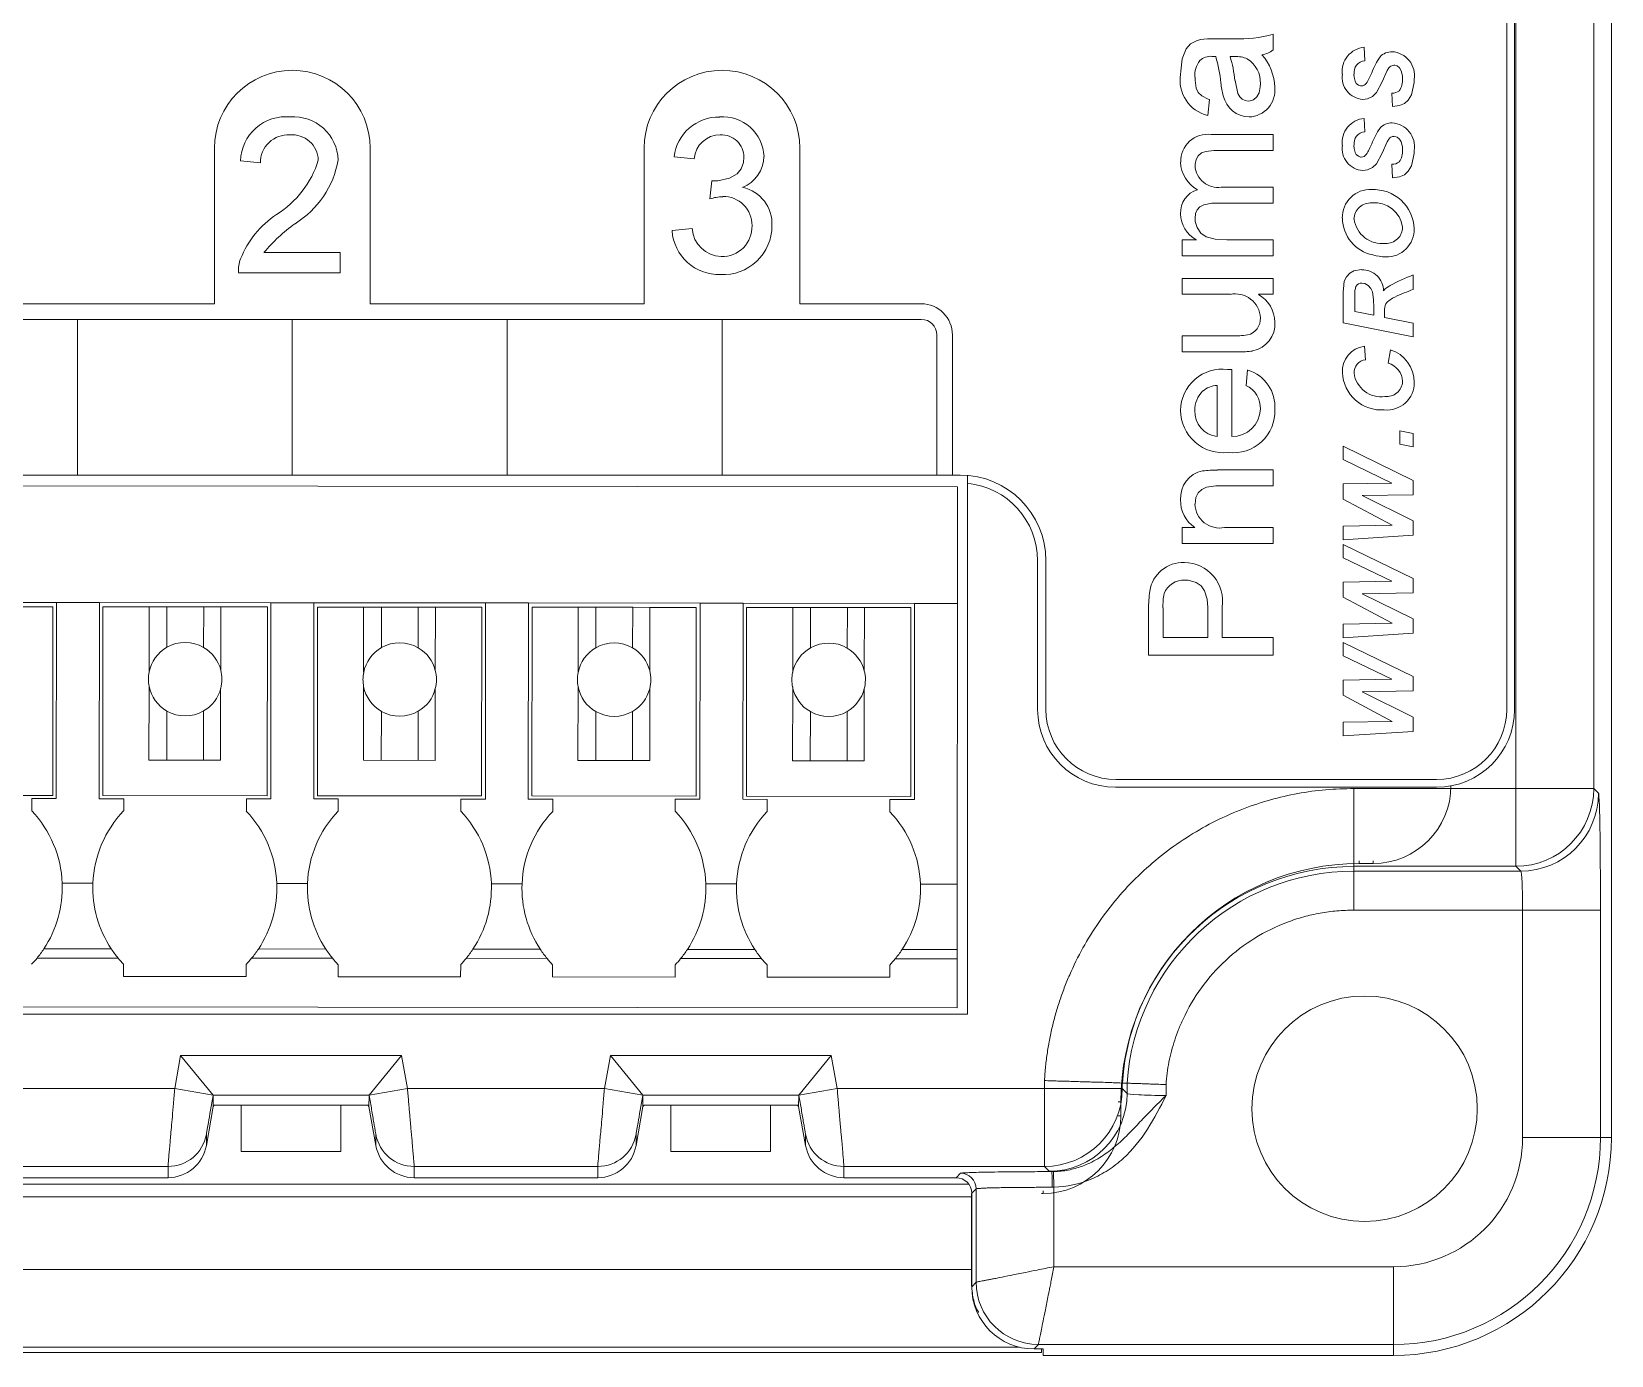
# Model space of a CAD drawing. Header units: inches. Extents: x 0.3 to 10.6, y 0.4 to 8.2.
# Drawn here: x 4.001 to 5.016, y 4.681 to 5.531 of the extents above; entities that cross this region are included whole.
import ezdxf

# ---------------------------------------------------------------- set-up
doc = ezdxf.new("R2010")
doc.units = ezdxf.units.IN
doc.header["$MEASUREMENT"] = 0

msp = doc.modelspace()

# ---------------------------------------------------------------- linework, layer by layer
at = {"color": 7, "linetype": 'Continuous', "lineweight": 15}
for p, q in [((5.016, 4.8206), (5.016, 6.7806)), ((4.9547, 5.0448), (4.9547, 6.5568)), ((5.0047, 5.0448), (5.0047, 6.5568)), ((4.9488, 5.0956), (4.9488, 6.5056)), ((4.9538, 6.506), (4.9538, 5.0956)), ((4.7609, 5.5263), (4.7734, 5.5263)), ((4.7988, 5.5294), (4.7988, 5.5191)), ((4.8573, 5.5209), (4.8577, 5.5122)), ((4.7711, 5.515), (4.7741, 5.515)), ((4.8754, 5.4828), (4.875, 5.4915)), ((4.7578, 5.4873), (4.7568, 5.4771)), ((4.8573, 5.4752), (4.8577, 5.4666)), ((4.7589, 5.4649), (4.7988, 5.4649)), ((4.7988, 5.4649), (4.7988, 5.4546)), ((4.1188, 5.4561), (4.1188, 5.3561)), ((4.2188, 5.3561), (4.2188, 5.4561)), ((4.3948, 5.4561), (4.3948, 5.3561)), ((4.4269, 5.4492), (4.4141, 5.4505)), ((4.4948, 5.3561), (4.4948, 5.4561)), ((4.7988, 5.4546), (4.7627, 5.4546)), ((4.1483, 5.4467), (4.1355, 5.4479)), ((4.8754, 5.4371), (4.875, 5.4458)), ((4.437, 5.4236), (4.4383, 5.4351)), ((4.7655, 5.431), (4.7988, 5.431)), ((4.7988, 5.431), (4.7988, 5.4208)), ((4.7988, 5.4208), (4.7615, 5.4208)), ((4.4128, 5.4031), (4.4256, 5.4044)), ((4.1507, 5.389), (4.1996, 5.389)), ((4.1996, 5.389), (4.1996, 5.3761)), ((4.7404, 5.3972), (4.7495, 5.3972)), ((4.7404, 5.3869), (4.7404, 5.3972)), ((4.769, 5.3972), (4.7988, 5.3972)), ((4.7988, 5.3972), (4.7988, 5.3869)), ((4.7988, 5.3869), (4.7404, 5.3869)), ((4.1996, 5.3761), (4.1342, 5.3761)), ((4.7404, 5.3724), (4.7988, 5.3724)), ((4.7404, 5.3622), (4.7404, 5.3724)), ((4.7988, 5.3724), (4.7988, 5.3622)), ((4.8888, 5.3746), (4.8888, 5.3654)), ((4.7711, 5.3622), (4.7404, 5.3622)), ((4.7988, 5.3622), (4.7893, 5.3622)), ((4.8438, 5.3439), (4.8438, 5.3637)), ((4.8513, 5.3512), (4.8513, 5.3618)), ((4.1188, 5.3561), (3.9428, 5.3561)), ((4.3948, 5.3561), (4.2188, 5.3561)), ((4.5728, 5.3561), (4.4948, 5.3561)), ((4.8634, 5.3488), (4.8513, 5.3512)), ((4.8634, 5.3538), (4.8634, 5.3488)), ((4.8704, 5.3513), (4.8704, 5.3473)), ((4.8704, 5.3473), (4.8888, 5.3436)), ((3.8928, 5.3461), (4.0308, 5.3461)), ((4.0308, 5.2461), (4.0308, 5.3461)), ((4.0308, 5.3461), (4.1688, 5.3461)), ((4.1688, 5.3461), (4.1688, 5.2461)), ((4.1688, 5.3461), (4.3068, 5.3461)), ((4.3068, 5.2461), (4.3068, 5.3461)), ((4.3068, 5.3461), (4.4448, 5.3461)), ((4.4448, 5.3461), (4.4448, 5.2461)), ((4.4448, 5.3461), (4.5728, 5.3461)), ((4.8888, 5.3348), (4.8438, 5.3439)), ((4.8888, 5.3436), (4.8888, 5.3348)), ((4.5828, 5.3361), (4.5828, 5.2461)), ((4.5928, 5.2461), (4.5928, 5.3361)), ((4.7404, 5.3253), (4.7404, 5.3355)), ((4.7404, 5.3355), (4.7722, 5.3355)), ((4.8574, 5.3289), (4.8582, 5.3202)), ((4.7764, 5.3253), (4.7404, 5.3253)), ((4.8727, 5.3179), (4.8741, 5.3266)), ((4.7722, 5.3139), (4.7722, 5.2709)), ((4.7814, 5.3036), (4.7824, 5.3137)), ((4.7629, 5.2709), (4.7629, 5.3037)), ((4.8802, 5.2659), (4.8802, 5.2746)), ((4.8802, 5.2746), (4.8888, 5.2728)), ((4.8888, 5.2728), (4.8888, 5.2642)), ((4.8438, 5.2646), (4.8888, 5.2427)), ((4.8438, 5.256), (4.8438, 5.2646)), ((4.8888, 5.2642), (4.8802, 5.2659)), ((3.8928, 5.2461), (4.0308, 5.2461)), ((4.0308, 5.2461), (4.1688, 5.2461)), ((4.1688, 5.2461), (4.3068, 5.2461)), ((4.3068, 5.2461), (4.4448, 5.2461)), ((4.4448, 5.2461), (4.5828, 5.2461)), ((4.5928, 5.2461), (4.5828, 5.2461)), ((4.5928, 5.2461), (4.5978, 5.2461)), ((4.6025, 5.2459), (4.6025, 5.2409)), ((4.7631, 5.2494), (4.7988, 5.2494)), ((4.7988, 5.2494), (4.7988, 5.2391)), ((4.875, 5.241), (4.8438, 5.256)), ((3.4662, 5.2396), (4.5961, 5.2385)), ((4.5961, 5.2385), (4.5961, 5.1637)), ((4.6025, 5.2409), (4.6025, 4.8999)), ((4.7988, 5.2391), (4.7639, 5.2391)), ((4.8438, 5.2404), (4.875, 5.241)), ((4.8438, 5.2307), (4.8438, 5.2404)), ((4.8888, 5.2427), (4.8888, 5.2335)), ((4.8753, 5.2139), (4.8438, 5.2307)), ((4.8888, 5.2335), (4.8559, 5.2329)), ((4.8559, 5.2329), (4.8888, 5.2167)), ((4.8888, 5.2167), (4.8888, 5.2075)), ((4.7404, 5.2124), (4.7485, 5.2124)), ((4.7404, 5.2022), (4.7404, 5.2124)), ((4.7675, 5.2124), (4.7988, 5.2124)), ((4.7988, 5.2124), (4.7988, 5.2022)), ((4.8438, 5.2133), (4.8753, 5.2139)), ((4.8438, 5.2046), (4.8438, 5.2133)), ((4.8888, 5.2075), (4.8438, 5.2046)), ((4.7988, 5.2022), (4.7404, 5.2022)), ((4.8438, 5.2016), (4.8888, 5.1797)), ((4.8438, 5.193), (4.8438, 5.2016)), ((4.6475, 5.0956), (4.6475, 5.1911)), ((4.6528, 5.1911), (4.6528, 5.0956)), ((4.875, 5.178), (4.8438, 5.193)), ((4.8438, 5.1774), (4.875, 5.178)), ((4.8438, 5.1677), (4.8438, 5.1774)), ((4.8888, 5.1797), (4.8888, 5.1705)), ((4.8753, 5.1509), (4.8438, 5.1677)), ((4.8888, 5.1705), (4.8559, 5.1699)), ((4.8559, 5.1699), (4.8888, 5.1537)), ((4.0173, 5.1642), (3.9071, 5.1644)), ((4.015, 5.1615), (3.9851, 5.1615)), ((4.0149, 5.0402), (4.015, 5.1615)), ((4.0172, 5.0383), (4.0173, 5.1642)), ((4.0449, 5.1642), (4.0173, 5.1642)), ((4.0449, 5.1642), (4.0448, 5.0382)), ((4.1551, 5.1641), (4.0449, 5.1642)), ((4.0472, 5.1615), (4.0471, 5.0402)), ((4.0768, 5.1614), (4.0472, 5.1615)), ((4.0768, 5.1195), (4.0768, 5.1614)), ((4.0882, 5.1614), (4.0768, 5.1614)), ((4.0882, 5.1355), (4.0882, 5.1614)), ((4.1119, 5.1614), (4.0882, 5.1614)), ((4.1118, 5.1354), (4.1119, 5.1614)), ((4.1229, 5.1614), (4.1119, 5.1614)), ((4.1229, 5.1614), (4.1229, 5.1208)), ((4.1528, 5.1614), (4.1229, 5.1614)), ((4.1526, 5.0401), (4.1528, 5.1614)), ((4.155, 5.0381), (4.1551, 5.1641)), ((4.1827, 5.1641), (4.1551, 5.1641)), ((4.1827, 5.1641), (4.1826, 5.0381)), ((4.2929, 5.164), (4.1827, 5.1641)), ((4.185, 5.1613), (4.1849, 5.0401)), ((4.2146, 5.1613), (4.185, 5.1613)), ((4.2146, 5.1194), (4.2146, 5.1613)), ((4.226, 5.1613), (4.2146, 5.1613)), ((4.226, 5.1353), (4.226, 5.1613)), ((4.2497, 5.1613), (4.226, 5.1613)), ((4.2496, 5.1352), (4.2497, 5.1613)), ((4.2607, 5.1613), (4.2497, 5.1613)), ((4.2607, 5.1613), (4.2606, 5.1207)), ((4.2906, 5.1612), (4.2607, 5.1613)), ((4.2904, 5.04), (4.2906, 5.1612)), ((4.2928, 5.038), (4.2929, 5.164)), ((4.3205, 5.164), (4.2929, 5.164)), ((4.3205, 5.164), (4.3204, 5.038)), ((4.4307, 5.1639), (4.3205, 5.164)), ((4.3228, 5.1612), (4.3227, 5.04)), ((4.3524, 5.1612), (4.3228, 5.1612)), ((4.3524, 5.1193), (4.3524, 5.1612)), ((4.3638, 5.1612), (4.3524, 5.1612)), ((4.3638, 5.1352), (4.3638, 5.1612)), ((4.3875, 5.1612), (4.3638, 5.1612)), ((4.3874, 5.1351), (4.3875, 5.1612)), ((4.3985, 5.1611), (4.3875, 5.1612)), ((4.3985, 5.1611), (4.3984, 5.1205)), ((4.4283, 5.1611), (4.3985, 5.1611)), ((4.4282, 5.0399), (4.4283, 5.1611)), ((4.4306, 5.0379), (4.4307, 5.1639)), ((4.4583, 5.1638), (4.4307, 5.1639)), ((4.4583, 5.1638), (4.4582, 5.0379)), ((4.5685, 5.1637), (4.4583, 5.1638)), ((4.4606, 5.1611), (4.4605, 5.0398)), ((4.4902, 5.1611), (4.4606, 5.1611)), ((4.4902, 5.1192), (4.4902, 5.1611)), ((4.5016, 5.161), (4.4902, 5.1611)), ((4.5016, 5.1351), (4.5016, 5.161)), ((4.5253, 5.161), (4.5016, 5.161)), ((4.5252, 5.135), (4.5253, 5.161)), ((4.5363, 5.161), (4.5253, 5.161)), ((4.5363, 5.161), (4.5362, 5.1204)), ((4.5661, 5.161), (4.5363, 5.161)), ((4.566, 5.0397), (4.5661, 5.161)), ((4.5685, 5.1637), (4.5684, 5.0378)), ((4.5961, 5.1637), (4.5685, 5.1637)), ((4.5961, 5.1637), (4.5959, 4.9833)), ((4.7188, 5.1304), (4.7188, 5.1598)), ((4.7281, 5.1417), (4.7281, 5.1608)), ((4.7568, 5.161), (4.7568, 5.1417)), ((4.766, 5.1613), (4.766, 5.1417)), ((4.8438, 5.1503), (4.8753, 5.1509)), ((4.8438, 5.1416), (4.8438, 5.1503)), ((4.8888, 5.1445), (4.8438, 5.1416)), ((4.8888, 5.1537), (4.8888, 5.1445)), ((4.7568, 5.1417), (4.7281, 5.1417)), ((4.7988, 5.1417), (4.766, 5.1417)), ((4.7988, 5.1304), (4.7988, 5.1417)), ((4.8438, 5.1386), (4.8888, 5.1167)), ((4.8438, 5.13), (4.8438, 5.1386)), ((4.7988, 5.1304), (4.7188, 5.1304)), ((4.875, 5.115), (4.8438, 5.13)), ((4.8438, 5.1144), (4.875, 5.115)), ((4.8438, 5.1047), (4.8438, 5.1144)), ((4.8888, 5.1167), (4.8888, 5.1075)), ((4.0767, 5.063), (4.0768, 5.1104)), ((4.1228, 5.1091), (4.1228, 5.063)), ((4.2145, 5.0629), (4.2146, 5.1103)), ((4.2606, 5.109), (4.2606, 5.0628)), ((4.3523, 5.0628), (4.3524, 5.1102)), ((4.3984, 5.1088), (4.3984, 5.0627)), ((4.4901, 5.0626), (4.4902, 5.11)), ((4.5362, 5.1087), (4.5362, 5.0626)), ((4.8753, 5.0879), (4.8438, 5.1047)), ((4.8888, 5.1075), (4.8559, 5.1069)), ((4.8559, 5.1069), (4.8888, 5.0907)), ((4.0882, 5.063), (4.0882, 5.0945)), ((4.1118, 5.0945), (4.1118, 5.063)), ((4.2259, 5.0629), (4.226, 5.0944)), ((4.2496, 5.0944), (4.2496, 5.0629)), ((4.3637, 5.0627), (4.3638, 5.0942)), ((4.3874, 5.0943), (4.3874, 5.0627)), ((4.5015, 5.0626), (4.5016, 5.0941)), ((4.5252, 5.0941), (4.5252, 5.0626)), ((4.8438, 5.0873), (4.8753, 5.0879)), ((4.8438, 5.0786), (4.8438, 5.0873)), ((4.8888, 5.0907), (4.8888, 5.0815)), ((4.8888, 5.0815), (4.8438, 5.0786)), ((4.1228, 5.063), (4.0767, 5.063)), ((4.2606, 5.0628), (4.2145, 5.0629)), ((4.3984, 5.0627), (4.3523, 5.0628)), ((4.5362, 5.0626), (4.4901, 5.0626)), ((4.9038, 5.0456), (4.6975, 5.0456)), ((4.6978, 5.0506), (4.9038, 5.0506)), ((4.8507, 5.0448), (4.9547, 5.0448)), ((4.8507, 5.0448), (4.8507, 4.9948)), ((4.9547, 4.9948), (4.9547, 5.0448)), ((4.9547, 5.0448), (5.0047, 5.0448)), ((5.0047, 5.0448), (5.0078, 5.0417)), ((3.9093, 5.0403), (4.0149, 5.0402)), ((4.0015, 5.0383), (4.0015, 5.0304)), ((4.0172, 5.0383), (4.0015, 5.0383)), ((4.0605, 5.0382), (4.0448, 5.0382)), ((4.0471, 5.0402), (4.1526, 5.0401)), ((4.0605, 5.0382), (4.0605, 5.0304)), ((4.1393, 5.0382), (4.1393, 5.0303)), ((4.155, 5.0381), (4.1393, 5.0382)), ((4.1983, 5.0381), (4.1826, 5.0381)), ((4.1849, 5.0401), (4.2904, 5.04)), ((4.1983, 5.0381), (4.1983, 5.0302)), ((4.2771, 5.038), (4.277, 5.0302)), ((4.2928, 5.038), (4.2771, 5.038)), ((4.3361, 5.038), (4.3204, 5.038)), ((4.3227, 5.04), (4.4282, 5.0399)), ((4.3361, 5.038), (4.3361, 5.0301)), ((4.4148, 5.0379), (4.4148, 5.03)), ((4.4306, 5.0379), (4.4148, 5.0379)), ((4.4739, 5.0378), (4.4582, 5.0379)), ((4.4605, 5.0398), (4.566, 5.0397)), ((4.4739, 5.0378), (4.4739, 5.03)), ((4.5526, 5.0299), (4.5526, 5.0378)), ((4.5526, 5.0378), (4.5684, 5.0378)), ((4.8507, 4.9948), (4.9547, 4.9948)), ((4.8507, 4.9948), (4.8507, 4.9917)), ((4.854, 4.9984), (4.854, 4.9966)), ((4.854, 4.9966), (4.863, 4.9966)), ((4.863, 4.9984), (4.863, 4.9966)), ((4.9578, 4.9917), (4.9547, 4.9948)), ((4.0408, 4.9839), (4.021, 4.9839)), ((4.1786, 4.9837), (4.1588, 4.9838)), ((4.3164, 4.9836), (4.2966, 4.9836)), ((4.4542, 4.9835), (4.4344, 4.9835)), ((4.5959, 4.9833), (4.5722, 4.9834)), ((4.5959, 4.9833), (4.5959, 4.9413)), ((4.8507, 4.9917), (4.9578, 4.9917)), ((4.8507, 4.9667), (4.8507, 4.9917)), ((4.959, 4.9667), (4.8507, 4.9667)), ((5.009, 4.9667), (4.959, 4.9667)), ((4.959, 4.9667), (4.959, 4.8206)), ((5.009, 4.9667), (5.009, 4.8206)), ((4.0526, 4.9418), (4.0092, 4.9418)), ((4.1904, 4.9416), (4.147, 4.9417)), ((4.3282, 4.9415), (4.2848, 4.9415)), ((4.0569, 4.9359), (4.0049, 4.9359)), ((4.0604, 4.9319), (4.0604, 4.9241)), ((4.1392, 4.924), (4.1392, 4.9319)), ((4.1947, 4.9357), (4.1426, 4.9358)), ((4.1982, 4.9318), (4.1982, 4.9239)), ((4.2769, 4.9239), (4.277, 4.9317)), ((4.3325, 4.9356), (4.2804, 4.9357)), ((4.336, 4.9317), (4.336, 4.9238)), ((4.4147, 4.9237), (4.4148, 4.9316)), ((4.4703, 4.9355), (4.4182, 4.9355)), ((4.466, 4.9414), (4.4226, 4.9414)), ((4.4738, 4.9315), (4.4738, 4.9237)), ((4.5525, 4.9236), (4.5525, 4.9315)), ((4.556, 4.9354), (4.5959, 4.9354)), ((4.5604, 4.9413), (4.5959, 4.9413)), ((4.5958, 4.9039), (4.5959, 4.9354)), ((4.5959, 4.9413), (4.5959, 4.9354)), ((4.1392, 4.924), (4.0604, 4.9241)), ((4.2769, 4.9239), (4.1982, 4.9239)), ((4.4147, 4.9237), (4.336, 4.9238)), ((4.5525, 4.9236), (4.4738, 4.9237)), ((3.4659, 4.9049), (4.5958, 4.9039)), ((4.6025, 4.8999), (3.4595, 4.8999)), ((4.0933, 4.852), (4.0971, 4.8733)), ((4.0971, 4.8733), (4.239, 4.8733)), ((4.0971, 4.8733), (4.1179, 4.8477)), ((4.239, 4.8733), (4.2181, 4.8477)), ((4.239, 4.8733), (4.2428, 4.852)), ((4.3693, 4.852), (4.3731, 4.8733)), ((4.3731, 4.8733), (4.515, 4.8733)), ((4.3731, 4.8733), (4.3939, 4.8477)), ((4.515, 4.8733), (4.4941, 4.8477)), ((4.515, 4.8733), (4.5188, 4.852)), ((3.9668, 4.852), (4.0933, 4.852)), ((4.1179, 4.8477), (4.0933, 4.852)), ((4.2181, 4.8477), (4.2428, 4.852)), ((4.2428, 4.852), (4.3693, 4.852)), ((4.3939, 4.8477), (4.3693, 4.852)), ((4.4941, 4.8477), (4.5188, 4.852)), ((4.5188, 4.852), (4.6519, 4.852)), ((4.6519, 4.8572), (4.6519, 4.852)), ((4.6519, 4.852), (4.7019, 4.852)), ((4.6519, 4.802), (4.6519, 4.852)), ((4.7019, 4.852), (4.7019, 4.8556)), ((4.705, 4.8555), (4.7019, 4.8556)), ((4.7019, 4.852), (4.705, 4.8489)), ((4.705, 4.8489), (4.705, 4.8555)), ((4.73, 4.8476), (4.73, 4.8546)), ((4.1136, 4.8155), (4.118, 4.8406)), ((4.1179, 4.8477), (4.2181, 4.8477)), ((4.1179, 4.8477), (4.118, 4.8406)), ((4.118, 4.8483), (4.118, 4.8483)), ((4.118, 4.8406), (4.1187, 4.8413)), ((4.1187, 4.8413), (4.2173, 4.8413)), ((4.136, 4.8413), (4.136, 4.8116)), ((4.2, 4.8116), (4.2, 4.8413)), ((4.2173, 4.8413), (4.218, 4.8406)), ((4.218, 4.8483), (4.218, 4.8483)), ((4.218, 4.8406), (4.2181, 4.8477)), ((4.218, 4.8406), (4.2225, 4.8155)), ((4.3896, 4.8155), (4.394, 4.8406)), ((4.3939, 4.8477), (4.4941, 4.8477)), ((4.3939, 4.8477), (4.394, 4.8406)), ((4.394, 4.8483), (4.394, 4.8483)), ((4.394, 4.8406), (4.3947, 4.8413)), ((4.3947, 4.8413), (4.4933, 4.8413)), ((4.412, 4.8413), (4.412, 4.8116)), ((4.476, 4.8116), (4.476, 4.8413)), ((4.4933, 4.8413), (4.494, 4.8406)), ((4.494, 4.8483), (4.494, 4.8483)), ((4.494, 4.8406), (4.4941, 4.8477)), ((4.494, 4.8406), (4.4985, 4.8155)), ((4.701, 4.8436), (4.6993, 4.8436)), ((4.701, 4.8346), (4.701, 4.8436)), ((4.701, 4.8346), (4.6993, 4.8346)), ((4.1136, 4.8227), (4.1136, 4.8155)), ((4.2225, 4.8227), (4.2225, 4.8155)), ((4.3896, 4.8227), (4.3896, 4.8155)), ((4.4985, 4.8227), (4.4985, 4.8155)), ((4.959, 4.8206), (5.009, 4.8206)), ((5.009, 4.8206), (5.016, 4.8206)), ((4.136, 4.8116), (4.2, 4.8116)), ((4.412, 4.8116), (4.476, 4.8116)), ((3.9711, 4.802), (4.089, 4.802)), ((4.089, 4.7948), (4.089, 4.802)), ((4.2471, 4.802), (4.365, 4.802)), ((4.2471, 4.802), (4.2471, 4.7948)), ((4.365, 4.7948), (4.365, 4.802)), ((4.5231, 4.802), (4.6519, 4.802)), ((4.5231, 4.802), (4.5231, 4.7948)), ((4.655, 4.7989), (4.6519, 4.802)), ((3.4587, 4.7906), (4.6033, 4.7906)), ((4.089, 4.7948), (3.9711, 4.7948)), ((4.365, 4.7948), (4.2471, 4.7948)), ((4.5952, 4.7948), (4.5231, 4.7948)), ((4.5952, 4.7948), (4.598, 4.7976)), ((4.6578, 4.7987), (4.658, 4.7887)), ((3.457, 4.7826), (4.605, 4.7826)), ((4.605, 4.7846), (4.605, 4.7268)), ((4.605, 4.7846), (4.6052, 4.7846)), ((4.608, 4.7876), (4.6052, 4.7848)), ((4.6052, 4.7848), (4.6052, 4.7248)), ((4.608, 4.7876), (4.608, 4.7276)), ((4.65, 4.7846), (4.651, 4.7846)), ((4.651, 4.7864), (4.651, 4.7846)), ((4.658, 4.7376), (4.658, 4.7887)), ((4.605, 4.7359), (3.457, 4.7359)), ((4.876, 4.7376), (4.658, 4.7376)), ((4.876, 4.7376), (4.876, 4.6876)), ((4.605, 4.7268), (4.605, 4.7268)), ((4.608, 4.7276), (4.6052, 4.7248)), ((4.65, 4.6826), (3.412, 4.6826)), ((4.6359, 4.6859), (3.4262, 4.6859)), ((4.648, 4.6876), (4.6452, 4.6848)), ((4.651, 4.6848), (4.6452, 4.6848)), ((4.876, 4.6876), (4.648, 4.6876)), ((4.65, 4.6826), (4.65, 4.6848)), ((4.651, 4.6848), (4.651, 4.6806)), ((4.651, 4.6806), (4.876, 4.6806)), ((4.876, 4.6876), (4.876, 4.6806))]:
    msp.add_line(p, q, dxfattribs=at)
at = {"color": 7, "linetype": 'Continuous', "lineweight": 15, "flags": 128}
for points in [[(4.7393, 5.5035), (4.7394, 5.5055), (4.7404, 5.5135), (4.743, 5.5198), (4.7458, 5.523), (4.7496, 5.525), (4.7522, 5.5258)], [(4.7486, 5.5017), (4.7486, 5.4997), (4.7494, 5.4946), (4.7507, 5.4918), (4.7529, 5.4896), (4.757, 5.4876), (4.7578, 5.4873)], [(4.7827, 5.4863), (4.7808, 5.4866), (4.7789, 5.4875), (4.7773, 5.4891), (4.776, 5.4912), (4.7743, 5.4996)], [(4.8507, 5.5036), (4.8508, 5.5016), (4.8514, 5.4991), (4.8522, 5.4976), (4.8535, 5.4966), (4.8549, 5.4961), (4.8554, 5.4961)], [(4.873, 5.5076), (4.872, 5.5059), (4.8687, 5.4986), (4.8652, 5.4918), (4.8627, 5.4893), (4.8594, 5.4878), (4.8564, 5.4874)], [(4.8894, 5.5003), (4.8893, 5.4983), (4.8876, 5.4904), (4.8856, 5.487), (4.8831, 5.4847), (4.88, 5.4834), (4.8754, 5.4828)], [(4.8819, 5.5006), (4.8818, 5.5026), (4.8811, 5.5058), (4.88, 5.5076), (4.8784, 5.5089), (4.877, 5.5093), (4.8764, 5.5094)], [(4.7906, 5.4975), (4.7905, 5.4955), (4.7897, 5.4916), (4.7883, 5.489), (4.7861, 5.4871), (4.7841, 5.4864), (4.7827, 5.4863)], [(4.873, 5.4619), (4.872, 5.4602), (4.8687, 5.4529), (4.8652, 5.4461), (4.8627, 5.4436), (4.8594, 5.4421), (4.8564, 5.4417)], [(4.8819, 5.4549), (4.8818, 5.4569), (4.8811, 5.4601), (4.88, 5.4619), (4.8784, 5.4632), (4.877, 5.4636), (4.8764, 5.4637)], [(4.4402, 5.435), (4.4422, 5.4351), (4.4496, 5.4368), (4.4545, 5.4397), (4.4572, 5.4429), (4.4586, 5.4468), (4.4589, 5.4503)], [(4.7627, 5.4546), (4.7607, 5.4546), (4.7555, 5.454), (4.7528, 5.453), (4.7507, 5.4511), (4.7493, 5.4488), (4.7486, 5.4458), (4.7486, 5.4447)], [(4.8507, 5.4579), (4.8508, 5.4559), (4.8514, 5.4534), (4.8522, 5.452), (4.8535, 5.4509), (4.8549, 5.4504), (4.8554, 5.4504)], [(4.8894, 5.4547), (4.8893, 5.4527), (4.8876, 5.4447), (4.8856, 5.4413), (4.8831, 5.439), (4.88, 5.4377), (4.8754, 5.4371)], [(4.7615, 5.4208), (4.7595, 5.4207), (4.7543, 5.4197), (4.7518, 5.4185), (4.7499, 5.4164), (4.7489, 5.4142), (4.7486, 5.4109)], [(4.7486, 5.4109), (4.7487, 5.4089), (4.7499, 5.4051), (4.7524, 5.4015), (4.7558, 5.3992), (4.7615, 5.3977), (4.769, 5.3972)], [(4.8438, 5.3637), (4.8439, 5.3657), (4.8445, 5.3706), (4.8458, 5.3735), (4.848, 5.3758), (4.8507, 5.3772), (4.8556, 5.3781)], [(4.8557, 5.3694), (4.8577, 5.3691), (4.8599, 5.3679), (4.8616, 5.366), (4.8626, 5.3637), (4.8633, 5.3589), (4.8634, 5.3538)], [(4.7639, 5.2391), (4.7619, 5.2391), (4.7559, 5.2383), (4.7529, 5.2369), (4.7506, 5.2346), (4.7492, 5.2316), (4.7486, 5.2274)], [(4.7421, 5.1786), (4.7441, 5.1785), (4.7493, 5.1772), (4.7525, 5.175), (4.7548, 5.1718), (4.7564, 5.1664), (4.7568, 5.161)]]:
    msp.add_lwpolyline(points, dxfattribs=at)
at = {"color": 7, "linetype": 'Continuous', "lineweight": 15}
msp.add_circle((4.8575, 4.8391), 0.0724, dxfattribs=at)
for centre, radius, start, end in [((4.7595, 5.474), 0.0523, 88.4292, 98.0581), ((4.7773, 5.6007), 0.0745, 267.0329, 286.7895), ((4.8588, 5.5053), 0.0157, 95.8194, 186.0042), ((4.7639, 5.503), 0.0154, 142.752, 184.8798), ((4.7586, 5.5047), 0.0104, 85.1197, 132.1006), ((4.7643, 5.6929), 0.1779, 268.462, 269.2311), ((4.6655, 5.487), 0.1004, 6.3313, 16.1841), ((4.6895, 5.4901), 0.0853, 6.376, 16.9752), ((4.7748, 5.4965), 0.0185, 66.4945, 92.2389), ((4.7729, 5.4983), 0.0177, 357.2992, 58.2939), ((4.7892, 5.5316), 0.0157, 278.8388, 307.5584), ((4.7671, 5.4944), 0.0327, 1.4286, 41.505), ((4.8583, 5.5047), 0.0076, 94.5284, 188.2102), ((4.9077, 5.4871), 0.0488, 145.551, 159.1155), ((4.8749, 5.5079), 0.0101, 88.2267, 137.399), ((4.8741, 5.5026), 0.0155, 351.7755, 85.7932), ((4.1688, 5.4561), 0.05, 0, 180), ((4.4448, 5.4561), 0.05, 0, 180), ((4.7623, 5.4997), 0.0233, 170.5117, 256.1939), ((4.8573, 5.5016), 0.0142, 171.7874, 266.1433), ((4.8309, 5.516), 0.0332, 326.5302, 339.8607), ((4.8764, 5.5051), 0.00423, 90.793, 143.9234), ((4.8708, 5.4995), 0.0111, 324.1305, 5.7713), ((4.8273, 5.5046), 0.0624, 185.9875, 193.8544), ((4.7836, 5.4933), 0.0172, 192.201, 269.1419), ((4.7826, 5.4934), 0.0173, 272.3815, 5.9983), ((4.8554, 5.5001), 0.00402, 270.2419, 322.0997), ((4.8755, 5.4986), 0.00713, 265.9177, 307.6754), ((4.1648, 5.447), 0.0293, 84.6033, 178.0922), ((4.1696, 5.4475), 0.0287, 2.1174, 94.0898), ((4.4427, 5.4473), 0.0288, 88.7796, 173.7032), ((4.4451, 5.4496), 0.0267, 2.5201, 93.908), ((4.8588, 5.4596), 0.0157, 95.8194, 186.0042), ((4.8749, 5.4622), 0.0101, 88.2267, 137.399), ((4.8741, 5.4569), 0.0155, 351.7755, 85.7932), ((4.1661, 5.4468), 0.0178, 86.3054, 180.5849), ((4.1686, 5.4478), 0.0169, 2.1033, 94.6922), ((4.4435, 5.448), 0.0166, 89.1778, 175.6947), ((4.4445, 5.4502), 0.0144, 0.2477, 93.3273), ((4.7568, 5.4476), 0.0174, 83.0292, 181.359), ((4.8583, 5.459), 0.0076, 94.5284, 188.2102), ((4.9077, 5.4414), 0.0488, 145.551, 159.1155), ((4.8764, 5.4594), 0.00423, 90.793, 143.9234), ((4.4499, 5.4511), 0.0218, 291.9934, 358.9601), ((4.8573, 5.4559), 0.0142, 171.7874, 266.1433), ((4.8554, 5.4544), 0.00402, 270.2419, 322.0997), ((4.8309, 5.4703), 0.0332, 326.5302, 339.8607), ((4.8708, 5.4538), 0.0111, 324.1305, 5.7713), ((4.1259, 5.4665), 0.0623, 301.6621, 343.0863), ((4.1381, 5.4594), 0.0612, 302.069, 349.7925), ((4.7603, 5.4478), 0.021, 181.824, 241.1189), ((4.7632, 5.4455), 0.0146, 183.0996, 279.0529), ((4.8755, 5.4529), 0.00713, 265.9177, 307.6754), ((4.4409, 5.4563), 0.0213, 263.1675, 268.1303), ((4.4529, 5.4075), 0.024, 356.9959, 77.5587), ((4.7547, 5.4147), 0.0154, 107.0239, 183.1508), ((4.8612, 5.4116), 0.018, 87.376, 181.5126), ((4.8633, 5.4034), 0.0261, 2.1276, 92.848), ((4.4462, 5.3933), 0.0316, 91.6977, 106.9575), ((4.4458, 5.4067), 0.0183, 358.8532, 91.5769), ((4.8613, 5.4103), 0.0106, 85.5762, 179.0073), ((4.864, 5.4029), 0.0181, 7.9461, 95.9288), ((4.1927, 5.3624), 0.0614, 123.675, 158.3894), ((4.7584, 5.4141), 0.0191, 180.5287, 242.0274), ((4.8677, 5.4114), 0.0244, 180.6204, 258.4177), ((4.8687, 5.4129), 0.0181, 187.5448, 277.1554), ((4.2346, 5.3189), 0.1094, 125.8581, 140.1427), ((4.4428, 5.405), 0.0301, 183.6319, 271.9751), ((4.4451, 5.406), 0.0196, 184.7366, 267.765), ((4.4454, 5.4063), 0.0315, 267.2885, 359.8232), ((4.4448, 5.4057), 0.0193, 268.7446, 1.8923), ((4.8714, 5.4054), 0.0105, 267.5255, 0.1086), ((4.8716, 5.404), 0.0178, 268.4066, 1.225), ((4.1596, 5.3769), 0.0254, 161.2065, 181.631), ((4.8559, 5.3642), 0.0138, 0.877, 91.0613), ((4.8714, 5.4181), 0.0318, 254.3402, 269.5383), ((4.8556, 5.3654), 0.00403, 87.6582, 151.044), ((4.8829, 5.352), 0.0182, 119.8253, 136.771), ((4.9265, 5.2728), 0.1086, 110.3018, 118.9716), ((4.7745, 5.3464), 0.0161, 2.7055, 102.2436), ((4.7792, 5.3441), 0.0207, 0.7462, 60.7701), ((4.8657, 5.3627), 0.0145, 161.2644, 183.4727), ((4.8828, 5.3465), 0.0151, 112.4328, 140.044), ((4.9372, 5.2336), 0.1404, 110.1567, 115.3693), ((4.5728, 5.3361), 0.02, 0, 90), ((4.8805, 5.352), 0.0102, 155.6847, 183.6681), ((4.5728, 5.3361), 0.01, 0, 90), ((4.7799, 5.3465), 0.0107, 283.5102, 3.3369), ((4.7823, 5.3431), 0.0176, 280.8837, 4.137), ((4.7732, 5.4062), 0.0707, 269.1398, 277.4777), ((4.8595, 5.3127), 0.0163, 97.5052, 183.4908), ((4.7778, 5.3761), 0.0509, 268.3898, 278.7878), ((4.8591, 5.3119), 0.00834, 95.6895, 182.8349), ((4.8693, 5.3058), 0.0126, 1.8959, 74.5157), ((4.8673, 5.3056), 0.0221, 359.8873, 72.2258), ((4.7662, 5.2873), 0.0269, 82.9623, 179.1853), ((4.767, 5.1032), 0.2107, 88.5947, 89.3093), ((4.7754, 5.2901), 0.0245, 355.4716, 73.3615), ((4.8684, 5.3131), 0.0252, 183.0084, 274.0061), ((4.8681, 5.3139), 0.0175, 187.8533, 277.8644), ((4.7653, 5.2881), 0.0168, 135.0188, 181.6352), ((4.7636, 5.2881), 0.0156, 92.6684, 130.7669), ((4.7747, 5.2892), 0.0159, 357.1085, 65.2963), ((4.872, 5.3053), 0.0174, 264.0154, 0.9397), ((4.8717, 5.3067), 0.0102, 263.1767, 357.0279), ((4.7668, 5.2879), 0.0275, 180.5308, 276.8652), ((4.7644, 5.2867), 0.0159, 176.6985, 264.6306), ((4.7732, 5.2871), 0.0267, 263.2808, 2.3324), ((4.7726, 5.2889), 0.018, 268.5474, 358.2845), ((4.5978, 5.1911), 0.055, 0, 90), ((4.7568, 5.2316), 0.0175, 100.9116, 184.5937), ((4.7616, 5.1888), 0.0605, 88.6116, 97.7056), ((4.5975, 5.1911), 0.05, 0, 84.2608), ((4.7598, 5.2296), 0.0205, 178.0771, 236.4879), ((4.7644, 5.228), 0.0159, 182.3241, 281.0106), ((4.7408, 5.1684), 0.0215, 87.3324, 171.3632), ((4.7417, 5.1653), 0.0246, 350.6369, 89.784), ((4.7412, 5.1654), 0.0132, 85.7194, 159.7719), ((4.8008, 5.1605), 0.082, 172.2088, 180.5229), ((4.7759, 5.1617), 0.0479, 170.0831, 181.1652), ((4.1, 5.115), 0.0236, 119.8015, 168.7996), ((4.1, 5.115), 0.0236, 59.8012, 119.8015), ((4.1, 5.115), 0.0236, 14.2814, 59.8012), ((4.2378, 5.1148), 0.0236, 119.8015, 168.7996), ((4.2378, 5.1148), 0.0236, 59.8012, 119.8015), ((4.2378, 5.1148), 0.0236, 14.2814, 59.8012), ((4.3755, 5.1147), 0.0236, 119.8015, 168.7996), ((4.3755, 5.1147), 0.0236, 59.8012, 119.8015), ((4.3755, 5.1147), 0.0236, 14.2814, 59.8012), ((4.5133, 5.1146), 0.0236, 119.8015, 168.7996), ((4.5133, 5.1146), 0.0236, 59.8012, 119.8015), ((4.5133, 5.1146), 0.0236, 14.2814, 59.8012), ((4.1, 5.115), 0.0236, 168.7996, 191.0942), ((4.1, 5.115), 0.0236, 345.6124, 14.2814), ((4.2378, 5.1148), 0.0236, 168.7996, 191.0942), ((4.2378, 5.1148), 0.0236, 345.6124, 14.2814), ((4.3755, 5.1147), 0.0236, 168.7996, 191.0942), ((4.3755, 5.1147), 0.0236, 345.6124, 14.2814), ((4.5133, 5.1146), 0.0236, 168.7996, 191.0942), ((4.5133, 5.1146), 0.0236, 345.6124, 14.2814), ((4.1, 5.115), 0.0236, 191.0942, 240.0923), ((4.1, 5.115), 0.0236, 300.0926, 345.6124), ((4.2378, 5.1148), 0.0236, 191.0942, 240.0923), ((4.2378, 5.1148), 0.0236, 300.0926, 345.6124), ((4.3755, 5.1147), 0.0236, 191.0942, 240.0923), ((4.3755, 5.1147), 0.0236, 300.0926, 345.6124), ((4.5133, 5.1146), 0.0236, 191.0942, 240.0923), ((4.5133, 5.1146), 0.0236, 300.0926, 345.6124), ((4.1, 5.115), 0.0236, 240.0923, 300.0926), ((4.2378, 5.1148), 0.0236, 240.0923, 300.0926), ((4.3755, 5.1147), 0.0236, 240.0923, 300.0926), ((4.5133, 5.1146), 0.0236, 240.0923, 300.0926), ((4.6975, 5.0956), 0.05, 180, 270), ((4.6978, 5.0956), 0.045, 180, 270), ((4.9038, 5.0956), 0.045, 270, 0), ((4.9038, 5.0956), 0.05, 270, 0), ((4.863, 5.0466), 0.05, 270, 0), ((4.9547, 5.0448), 0.05, 270.0204, 359.9796), ((4.9577, 5.0417), 0.05, 270.0204, 359.9796), ((3.9497, 4.9812), 0.0714, 2.1205, 43.5497), ((4.1121, 4.9811), 0.0714, 136.3441, 177.7733), ((4.0875, 4.9811), 0.0714, 2.1205, 43.5497), ((4.2499, 4.981), 0.0714, 136.3441, 177.7733), ((4.2253, 4.981), 0.0714, 2.1205, 43.5497), ((4.3877, 4.9808), 0.0714, 136.3441, 177.7733), ((4.3631, 4.9809), 0.0714, 2.1205, 43.5497), ((4.5255, 4.9807), 0.0714, 136.3441, 177.7733), ((4.5009, 4.9807), 0.0714, 2.1205, 43.5497), ((4.854, 4.8436), 0.153, 90, 180), ((4.8507, 4.8456), 0.1491, 90, 176.1665), ((3.9497, 4.9812), 0.0714, 326.4476, 2.1206), ((4.1121, 4.9811), 0.0714, 177.7731, 213.4463), ((4.0875, 4.9811), 0.0714, 326.4476, 2.1206), ((4.2499, 4.981), 0.0714, 177.7731, 213.4463), ((4.2253, 4.981), 0.0714, 326.4476, 2.1206), ((4.3877, 4.9808), 0.0714, 177.7731, 213.4463), ((4.3631, 4.9809), 0.0714, 326.4476, 2.1206), ((4.5255, 4.9807), 0.0714, 177.7731, 213.4463), ((4.5009, 4.9807), 0.0714, 326.4476, 2.1206), ((4.8507, 4.8456), 0.1461, 90, 176.1263), ((3.9497, 4.9812), 0.0714, 320.5653, 326.4476), ((4.1121, 4.9811), 0.0714, 213.4461, 219.3285), ((4.0875, 4.9811), 0.0714, 320.5653, 326.4476), ((4.2499, 4.981), 0.0714, 213.4461, 219.3285), ((4.2253, 4.981), 0.0714, 320.5653, 326.4476), ((4.3877, 4.9808), 0.0714, 213.4461, 219.3285), ((3.9497, 4.9812), 0.0714, 316.3441, 320.5653), ((4.1121, 4.9811), 0.0714, 219.3285, 223.5497), ((4.0875, 4.9811), 0.0714, 316.3441, 320.5653), ((4.2499, 4.981), 0.0714, 219.3285, 223.5497), ((4.2253, 4.981), 0.0714, 316.3441, 320.5653), ((4.3877, 4.9808), 0.0714, 219.3285, 223.5497), ((4.3631, 4.9809), 0.0714, 316.3441, 320.5653), ((4.3631, 4.9809), 0.0714, 320.5653, 326.4476), ((4.5255, 4.9807), 0.0714, 213.4461, 219.3285), ((4.5255, 4.9807), 0.0714, 219.3285, 223.5497), ((4.5009, 4.9807), 0.0714, 316.3441, 320.5653), ((4.5009, 4.9807), 0.0714, 320.5653, 326.4476), ((4.6519, 4.852), 0.05, 270.0204, 359.9796), ((4.655, 4.8489), 0.05, 270.0204, 359.9796), ((4.651, 4.8346), 0.05, 270, 0), ((4.089, 4.827), 0.025, 269.9966, 349.9948), ((4.2471, 4.827), 0.025, 190.0052, 270.0034), ((4.365, 4.827), 0.025, 269.9966, 349.9948), ((4.5231, 4.827), 0.025, 190.0052, 270.0034), ((4.876, 4.8206), 0.133, 270, 0), ((4.876, 4.8206), 0.14, 270, 0), ((4.598, 4.7876), 0.01, 0.0204, 89.9796), ((4.5383, 4.7911), 0.1186, 358.8434, 3.6746), ((4.648, 4.7277), 0.04, 180.0204, 269.9796)]:
    msp.add_arc(centre, radius, start, end, dxfattribs=at)
for centre, major_axis, ratio, start_param, end_param in [((4.089, 4.8198), (0, 0.025), 0.999848, 3.141593, 4.537856), ((4.2471, 4.8198), (0, -0.025), 0.999848, 4.886922, 6.283185), ((4.365, 4.8198), (0, 0.025), 0.999848, 3.141593, 4.537856), ((4.5231, 4.8198), (0, -0.025), 0.999848, 4.886922, 6.283185), ((4.5952, 4.7848), (0.00707, 0.00707), 0.999695, 5.497939, 7.068431), ((4.6452, 4.7248), (-0.0283, -0.0283), 0.999695, 5.497939, 7.068431)]:
    msp.add_ellipse(centre, major_axis=major_axis, ratio=ratio, start_param=start_param, end_param=end_param, dxfattribs=at)
for points, knots in [([(4.6519, 4.8572), (4.6521, 4.8602), (4.6525, 4.8663), (4.6537, 4.8753), (4.6552, 4.8842), (4.6572, 4.893), (4.6595, 4.9017), (4.6623, 4.9103), (4.6654, 4.9189), (4.6703, 4.9304), (4.6775, 4.9446), (4.688, 4.961), (4.7001, 4.9765), (4.7138, 4.9907), (4.7288, 5.0035), (4.7449, 5.0147), (4.7619, 5.0243), (4.7793, 5.0319), (4.7969, 5.0377), (4.8146, 5.0418), (4.8325, 5.0443), (4.8446, 5.0446), (4.8507, 5.0448)], [0, 0, 0, 0, 0.030326, 0.060462, 0.09047, 0.120412, 0.150353, 0.180355, 0.21048, 0.240792, 0.304939, 0.369154, 0.434559, 0.50003, 0.565436, 0.630907, 0.695054, 0.759269, 0.819666, 0.879583, 0.939527, 1, 1, 1, 1]), ([(5.0078, 5.0417), (5.0078, 5.0416), (5.0079, 5.0415), (5.0079, 5.0407), (5.008, 5.0396), (5.0081, 5.0381), (5.0083, 5.035), (5.0085, 5.0294), (5.0087, 5.0196), (5.0088, 5.0078), (5.0089, 4.996), (5.009, 4.9852), (5.009, 4.9761), (5.009, 4.9698), (5.009, 4.9667)], [0, 0, 0, 0, 0.048383, 0.096348, 0.144163, 0.192099, 0.240426, 0.370159, 0.500072, 0.629798, 0.759703, 0.83989, 0.919571, 1, 1, 1, 1]), ([(4.9578, 4.9917), (4.9581, 4.9916), (4.9584, 4.9889), (4.9589, 4.9796), (4.959, 4.9732), (4.959, 4.9667)], [0, 0, 0, 0, 0.5, 0.5, 1, 1, 1, 1]), ([(4.73, 4.8546), (4.7302, 4.8571), (4.7306, 4.8619), (4.7318, 4.8691), (4.7335, 4.8762), (4.7355, 4.8831), (4.738, 4.89), (4.743, 4.9016), (4.7521, 4.9173), (4.7678, 4.9349), (4.7865, 4.9493), (4.804, 4.9578), (4.8183, 4.9625), (4.829, 4.9649), (4.8398, 4.9664), (4.847, 4.9666), (4.8507, 4.9667)], [0, 0, 0, 0, 0.040445, 0.080593, 0.120587, 0.160576, 0.200705, 0.24112, 0.370514, 0.500021, 0.629415, 0.758923, 0.819375, 0.879376, 0.939419, 1, 1, 1, 1]), ([(4.089, 4.802), (4.089, 4.8021), (4.089, 4.8022), (4.089, 4.8028), (4.0891, 4.8037), (4.0892, 4.805), (4.0894, 4.8067), (4.0895, 4.8087), (4.0897, 4.8111), (4.09, 4.8138), (4.0903, 4.8172), (4.0906, 4.8215), (4.0912, 4.8272), (4.0918, 4.8343), (4.0925, 4.8427), (4.093, 4.8488), (4.0933, 4.852)], [0, 0, 0, 0, 0.052835, 0.106333, 0.160495, 0.215325, 0.270826, 0.326999, 0.383848, 0.441375, 0.499582, 0.575259, 0.663145, 0.763235, 0.875523, 1, 1, 1, 1]), ([(4.2428, 4.852), (4.2429, 4.8505), (4.2432, 4.8476), (4.2435, 4.8433), (4.2439, 4.8393), (4.2442, 4.8355), (4.2445, 4.832), (4.2448, 4.8289), (4.245, 4.8259), (4.2453, 4.8233), (4.2455, 4.821), (4.2457, 4.8189), (4.246, 4.8156), (4.2463, 4.8115), (4.2467, 4.8073), (4.2469, 4.8044), (4.2471, 4.8025), (4.2471, 4.8022), (4.2471, 4.802)], [0, 0, 0, 0, 0.058156, 0.113787, 0.166892, 0.217471, 0.265524, 0.311052, 0.354054, 0.394531, 0.432482, 0.467908, 0.500809, 0.604998, 0.706997, 0.80682, 0.904483, 1, 1, 1, 1]), ([(4.365, 4.802), (4.365, 4.8021), (4.365, 4.8022), (4.365, 4.8028), (4.3651, 4.8037), (4.3652, 4.805), (4.3654, 4.8067), (4.3655, 4.8087), (4.3657, 4.8111), (4.366, 4.8138), (4.3663, 4.8172), (4.3666, 4.8215), (4.3672, 4.8272), (4.3678, 4.8343), (4.3685, 4.8427), (4.369, 4.8488), (4.3693, 4.852)], [0, 0, 0, 0, 0.052835, 0.106333, 0.160495, 0.215325, 0.270826, 0.326999, 0.383848, 0.441375, 0.499582, 0.575259, 0.663145, 0.763235, 0.875523, 1, 1, 1, 1]), ([(4.5188, 4.852), (4.5189, 4.8505), (4.5192, 4.8476), (4.5195, 4.8433), (4.5199, 4.8393), (4.5202, 4.8355), (4.5205, 4.832), (4.5208, 4.8289), (4.521, 4.8259), (4.5213, 4.8233), (4.5215, 4.821), (4.5217, 4.8189), (4.522, 4.8156), (4.5223, 4.8115), (4.5227, 4.8073), (4.5229, 4.8044), (4.5231, 4.8025), (4.5231, 4.8022), (4.5231, 4.802)], [0, 0, 0, 0, 0.058156, 0.113787, 0.166892, 0.217471, 0.265524, 0.311052, 0.354054, 0.394531, 0.432482, 0.467908, 0.500809, 0.604998, 0.706997, 0.80682, 0.904483, 1, 1, 1, 1]), ([(4.6519, 4.8572), (4.6533, 4.8571), (4.6562, 4.857), (4.6605, 4.8569), (4.6647, 4.8568), (4.6688, 4.8567), (4.6728, 4.8565), (4.6767, 4.8564), (4.6803, 4.8563), (4.6838, 4.8562), (4.6878, 4.8561), (4.6922, 4.856), (4.6963, 4.8558), (4.6994, 4.8557), (4.7014, 4.8556), (4.7017, 4.8556), (4.7019, 4.8556)], [0, 0, 0, 0, 0.055606, 0.111212, 0.166817, 0.222421, 0.278025, 0.333628, 0.389231, 0.444833, 0.500435, 0.599767, 0.699387, 0.799297, 0.899501, 1, 1, 1, 1]), ([(4.705, 4.8555), (4.705, 4.8555), (4.7051, 4.8555), (4.7059, 4.8555), (4.707, 4.8554), (4.7087, 4.8554), (4.711, 4.8553), (4.7138, 4.8552), (4.7172, 4.8551), (4.7211, 4.8549), (4.7254, 4.8548), (4.7284, 4.8547), (4.73, 4.8546)], [0, 0, 0, 0, 0.080546, 0.165414, 0.254604, 0.348118, 0.445955, 0.548117, 0.654602, 0.765412, 0.880544, 1, 1, 1, 1]), ([(4.1136, 4.8227), (4.1136, 4.8228), (4.1141, 4.8255), (4.1157, 4.8348), (4.1168, 4.8412), (4.1179, 4.8477)], [0, 0, 0, 0, 0.5, 0.5, 1, 1, 1, 1]), ([(4.2225, 4.8227), (4.2225, 4.8227), (4.2225, 4.8228), (4.2223, 4.8235), (4.2221, 4.8247), (4.2218, 4.8268), (4.2212, 4.83), (4.2205, 4.834), (4.2198, 4.8384), (4.219, 4.843), (4.2184, 4.8461), (4.2181, 4.8477)], [0, 0, 0, 0, 0.07984, 0.158989, 0.238712, 0.367732, 0.497659, 0.62744, 0.758134, 0.878592, 1, 1, 1, 1]), ([(4.3896, 4.8227), (4.3896, 4.8228), (4.3901, 4.8255), (4.3917, 4.8348), (4.3928, 4.8412), (4.3939, 4.8477)], [0, 0, 0, 0, 0.5, 0.5, 1, 1, 1, 1]), ([(4.4985, 4.8227), (4.4985, 4.8227), (4.4985, 4.8228), (4.4983, 4.8235), (4.4981, 4.8247), (4.4978, 4.8268), (4.4972, 4.83), (4.4965, 4.834), (4.4958, 4.8384), (4.495, 4.843), (4.4944, 4.8461), (4.4941, 4.8477)], [0, 0, 0, 0, 0.07984, 0.158989, 0.238712, 0.367732, 0.497659, 0.62744, 0.758134, 0.878592, 1, 1, 1, 1]), ([(4.6578, 4.7987), (4.6594, 4.7988), (4.6626, 4.7989), (4.6672, 4.7996), (4.6716, 4.8007), (4.6758, 4.802), (4.682, 4.8045), (4.6898, 4.8089), (4.6986, 4.8158), (4.7066, 4.8235), (4.7142, 4.8316), (4.7202, 4.8378), (4.7255, 4.8432), (4.7282, 4.8458), (4.73, 4.8476)], [0, 0, 0, 0, 0.052806, 0.1046, 0.154978, 0.203582, 0.250107, 0.379721, 0.499863, 0.624344, 0.749768, 0.875079, 0.915792, 1, 1, 1, 1]), ([(4.658, 4.7887), (4.6662, 4.7889), (4.6744, 4.7907), (4.6857, 4.7955), (4.6893, 4.7974), (4.6962, 4.8019), (4.6995, 4.8044), (4.7085, 4.8127), (4.7136, 4.8191), (4.7225, 4.8329), (4.7263, 4.8403), (4.73, 4.8476)], [0, 0, 0, 0, 0.25, 0.25, 0.375, 0.375, 0.5, 0.5, 0.75, 0.75, 1, 1, 1, 1]), ([(4.73, 4.8476), (4.7235, 4.8476), (4.7171, 4.8478), (4.7078, 4.8483), (4.7051, 4.8486), (4.705, 4.8489)], [0, 0, 0, 0, 0.5, 0.5, 1, 1, 1, 1]), ([(4.598, 4.7976), (4.5981, 4.7977), (4.5982, 4.7977), (4.5988, 4.7978), (4.5997, 4.7979), (4.6009, 4.7979), (4.6032, 4.7981), (4.6076, 4.7982), (4.6152, 4.7984), (4.6245, 4.7985), (4.6337, 4.7986), (4.6421, 4.7986), (4.6493, 4.7987), (4.6542, 4.7987), (4.6567, 4.7987)], [0, 0, 0, 0, 0.048439, 0.096467, 0.144345, 0.192336, 0.240704, 0.370273, 0.50007, 0.629631, 0.759421, 0.839664, 0.919449, 1, 1, 1, 1]), ([(4.6569, 4.7887), (4.6555, 4.7887), (4.6524, 4.7887), (4.6478, 4.7886), (4.643, 4.7886), (4.6382, 4.7886), (4.6333, 4.7885), (4.6286, 4.7885), (4.624, 4.7884), (4.6197, 4.7883), (4.6159, 4.7882), (4.6127, 4.7881), (4.6102, 4.7879), (4.6085, 4.7878), (4.6082, 4.7877), (4.608, 4.7876)], [0, 0, 0, 0, 0.057977, 0.1191122, 0.1834057, 0.2508574, 0.321467, 0.3952345, 0.4721595, 0.5522418, 0.635481, 0.7218769, 0.811429, 0.9041368, 1, 1, 1, 1]), ([(4.608, 4.7276), (4.6081, 4.7277), (4.6082, 4.7277), (4.6088, 4.7278), (4.6097, 4.728), (4.611, 4.7283), (4.6127, 4.7286), (4.6147, 4.729), (4.6171, 4.7295), (4.6199, 4.73), (4.6241, 4.7308), (4.6305, 4.7321), (4.6388, 4.7338), (4.6482, 4.7357), (4.6544, 4.7369), (4.658, 4.7376)], [0, 0, 0, 0, 0.052297, 0.105299, 0.159021, 0.213477, 0.26868, 0.324643, 0.381379, 0.438899, 0.497216, 0.620515, 0.757809, 0.858887, 1, 1, 1, 1]), ([(4.658, 4.7376), (4.6577, 4.7361), (4.6571, 4.7331), (4.6563, 4.7289), (4.6556, 4.7253), (4.6549, 4.7221), (4.6539, 4.7169), (4.6525, 4.7101), (4.6511, 4.7028), (4.6499, 4.6972), (4.6491, 4.693), (4.6485, 4.69), (4.6481, 4.6881), (4.6481, 4.6878), (4.648, 4.6876)], [0, 0, 0, 0, 0.061348, 0.116274, 0.164777, 0.206855, 0.242509, 0.379788, 0.503115, 0.60743, 0.709204, 0.808505, 0.90541, 1, 1, 1, 1]), ([(4.6096, 4.7083), (4.6096, 4.7084), (4.6078, 4.711), (4.6058, 4.7173), (4.6053, 4.7236), (4.605, 4.7268)], [0, 0, 0, 0, 0.020262, 0.496304, 1, 1, 1, 1])]:
    msp.add_open_spline(points, degree=3, knots=knots, dxfattribs=at)
for points, degree in [([(4.959, 4.8206), (4.959, 4.7748), (4.9219, 4.7376), (4.876, 4.7376)], 3), ([(4.655, 4.7989), (4.6551, 4.7988), (4.6556, 4.7988), (4.6567, 4.7987)], 3), ([(4.6567, 4.7987), (4.6571, 4.7987), (4.6574, 4.7987), (4.6578, 4.7987)], 3), ([(4.658, 4.7887), (4.6577, 4.7887), (4.6573, 4.7887), (4.6569, 4.7887)], 3), ([(4.6053, 4.7244), (4.605, 4.7268)], 1)]:
    msp.add_open_spline(points, degree=degree, dxfattribs=at)

doc.saveas('drawing.dxf')
